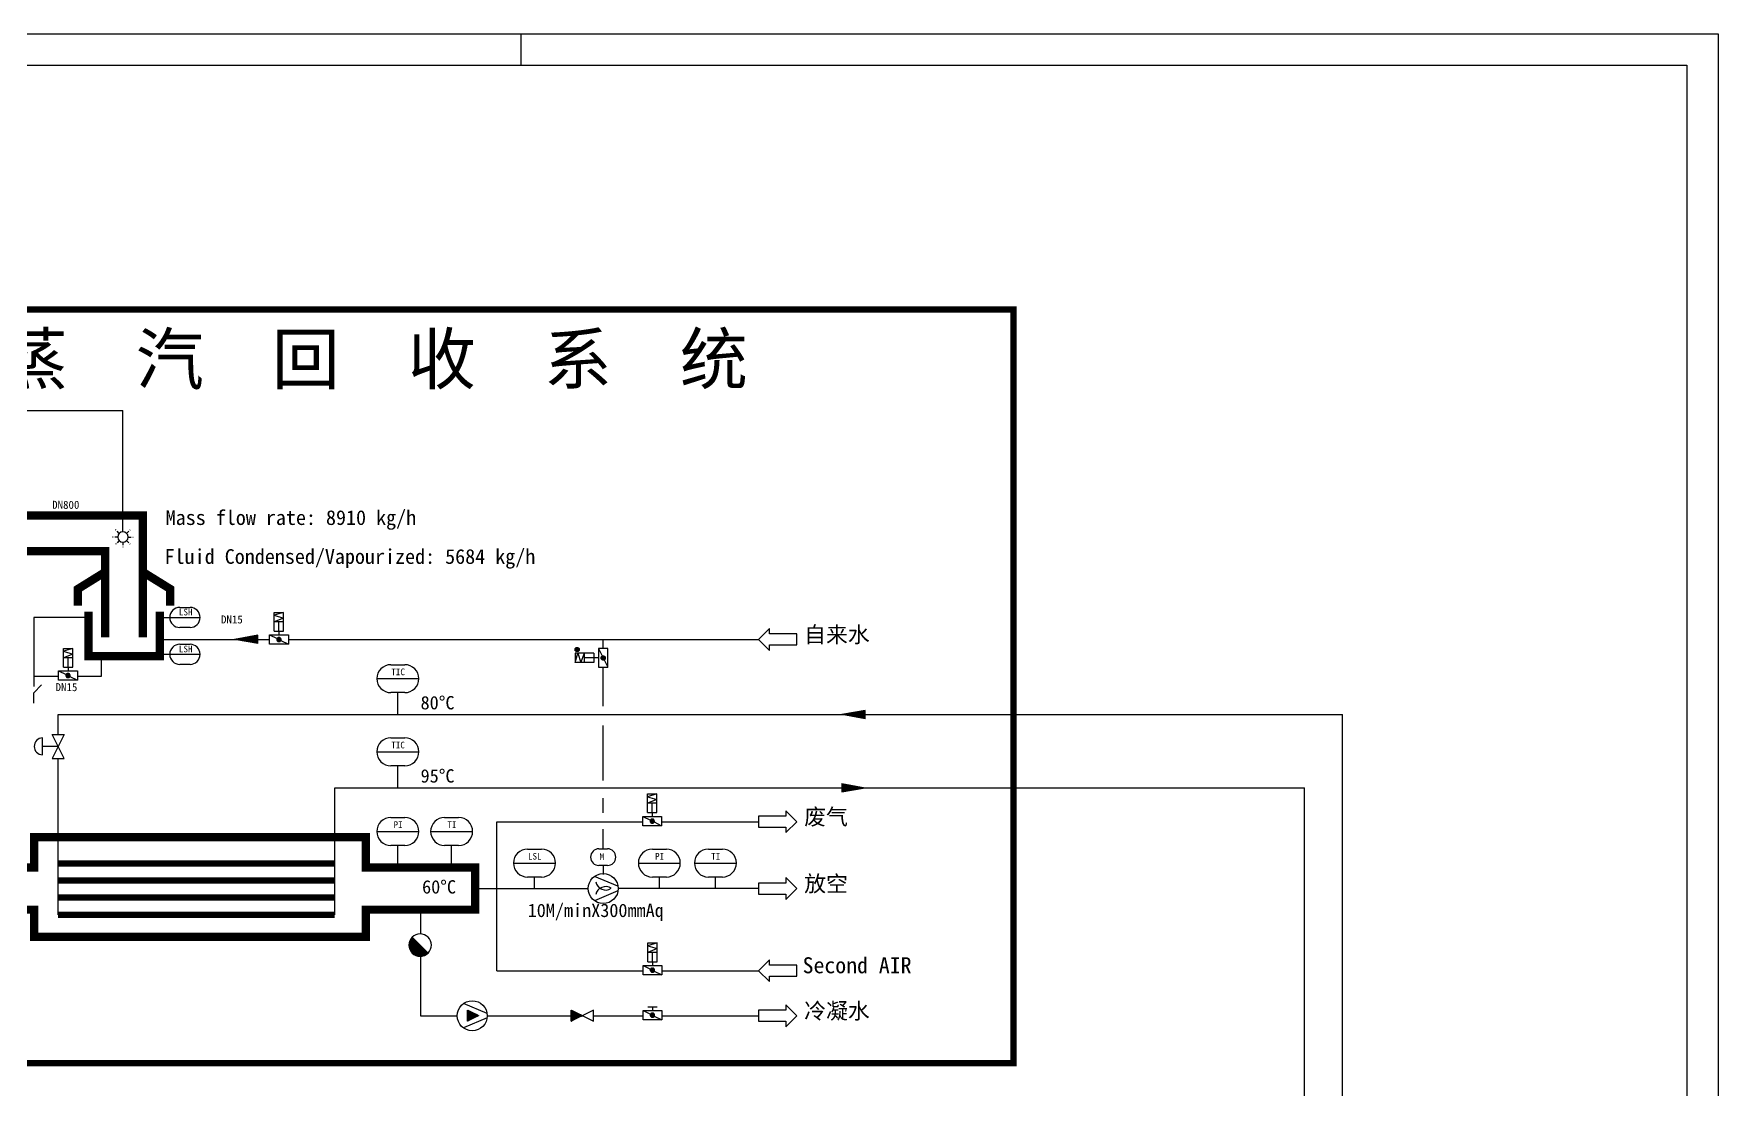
# Model space of a CAD drawing. Header units: millimetres. Extents: x 702 to 1891, y -286 to 555.
# Drawn here: x 1623.6 to 1890.9, y 387.5 to 554.9 of the extents above; entities that cross this region are included whole.
import ezdxf
from ezdxf.enums import TextEntityAlignment as Align

# ---------------------------------------------------------------- set-up
doc = ezdxf.new("R2010")
doc.units = ezdxf.units.MM
doc.header["$MEASUREMENT"] = 0
doc.linetypes.add('1', pattern=[0])
doc.linetypes.add('GESTRICHELT', pattern=[0.75, 0.5, -0.25])
doc.layers.get('0').update_dxf_attribs({"linetype": 'CONTINUOUS'})
doc.layers.add('CIP', color=24, linetype='CONTINUOUS')
doc.layers.add('DUENN', color=7, linetype='CONTINUOUS')

# ---------------------------------------------------------------- blocks, each defined once
blk = doc.blocks.new('A$C0B47380F')
for p, q in [((0, 841), (1189, 841)), ((999, 841), (999, 836)), ((1189, 841), (1189, 0)), ((20, 836), (1184, 836)), ((1184, 836), (1184, 5))]:
    blk.add_line(p, q)
blk = doc.blocks.new('T961')
at = {"color": 6, "linetype": 'GESTRICHELT', "ltscale": 3}
for p, q in [((-2.5, 0), (-5, 0)), ((-1.77, 1.77), (-3.54, 3.54)), ((1.77, 1.77), (3.54, 3.54)), ((2.5, 0), (5, 0)), ((-1.77, -1.77), (-3.54, -3.54)), ((0, -2.5), (0, -5)), ((1.77, -1.77), (3.54, -3.54))]:
    blk.add_line(p, q, dxfattribs=at)
at = {"color": 3}
blk.add_circle((0, 0), 2.5, dxfattribs=at)

msp = doc.modelspace()

# ---------------------------------------------------------------- hatches: boundary and pattern name
at = {"linetype": '1'}
h = msp.add_hatch(dxfattribs=at)
h.set_pattern_fill('ANSI31', color=3, scale=0.017777, angle=450, style=0)
h.set_pattern_definition([(135, (2024.2831513, -698.2040859), (-0.0015712951316, -0.0015712951316), [])])
h.paths.add_polyline_path([(1694.23, 399.17), (1692.46, 400.06), (1692.46, 398.29)])
h = msp.add_hatch(dxfattribs=at)
h.set_pattern_fill('ANSI31', color=3, scale=0.017777, angle=450, style=0)
h.set_pattern_definition([(135, (2040.7578592, -698.2040859), (-0.0015712951316, -0.0015712951316), [])])
h.paths.add_polyline_path([(1710.71, 399.17), (1708.93, 400.06), (1708.93, 398.29)])

# ---------------------------------------------------------------- linework, layer by layer
at = {"color": 3, "linetype": '1'}
for p, q in [((1663.3, 463.15), (1661.82, 462.7)), ((1661.82, 463.15), (1663.3, 463.15)), ((1661.82, 460.18), (1661.82, 463.15)), ((1661.82, 462.7), (1663.3, 462.26)), ((1663.3, 460.18), (1663.3, 463.15)), ((1663.3, 462.26), (1661.82, 461.67)), ((1663.3, 461.67), (1661.82, 461.67)), ((1661.82, 460.18), (1663.3, 460.18)), ((1661.82, 460.18), (1663.3, 460.18)), ((1662.56, 460.18), (1662.56, 461.67)), ((1662.56, 460.18), (1662.56, 459.59)), ((1628.36, 454.48), (1628.36, 457.44)), ((1628.36, 457.44), (1629.84, 457.44)), ((1629.84, 457.44), (1628.36, 457)), ((1629.84, 454.48), (1629.84, 457.44)), ((1661.08, 458.11), (1661.08, 459.59)), ((1661.08, 459.59), (1664.05, 459.59)), ((1661.08, 459.59), (1662.27, 459)), ((1664.05, 458.11), (1661.08, 458.11)), ((1662.23, 458.82), (1662.58, 459.18)), ((1662.23, 458.86), (1662.54, 459.18)), ((1662.23, 458.78), (1662.62, 459.17)), ((1662.23, 458.91), (1662.49, 459.17)), ((1662.24, 458.95), (1662.23, 458.91)), ((1662.23, 458.91), (1662.23, 458.88)), ((1662.23, 458.88), (1662.23, 458.85)), ((1662.23, 458.87), (1662.89, 458.87)), ((1662.23, 458.85), (1662.23, 458.81)), ((1662.23, 458.81), (1662.23, 458.78)), ((1662.23, 458.78), (1662.24, 458.75)), ((1662.24, 458.75), (1662.65, 459.16)), ((1662.25, 458.98), (1662.24, 458.95)), ((1662.24, 458.75), (1662.25, 458.71)), ((1662.25, 458.72), (1662.68, 459.15)), ((1662.25, 458.97), (1662.43, 459.15)), ((1662.27, 459.01), (1662.25, 458.98)), ((1662.25, 458.71), (1662.27, 458.68)), ((1662.26, 458.69), (1662.71, 459.14)), ((1662.29, 459.04), (1662.27, 459.01)), ((1662.27, 458.68), (1662.28, 458.66)), ((1662.28, 458.66), (1662.74, 459.12)), ((1662.28, 458.66), (1662.3, 458.63)), ((1662.31, 459.06), (1662.29, 459.04)), ((1662.3, 458.64), (1662.76, 459.11)), ((1662.3, 458.63), (1662.33, 458.6)), ((1662.31, 458.62), (1662.79, 459.09)), ((1662.33, 459.09), (1662.31, 459.06)), ((1662.36, 459.11), (1662.33, 459.09)), ((1662.33, 458.6), (1662.35, 458.58)), ((1662.34, 458.6), (1662.81, 459.07)), ((1662.35, 458.58), (1662.38, 458.56)), ((1662.39, 459.13), (1662.36, 459.11)), ((1662.36, 458.58), (1662.83, 459.04)), ((1662.38, 458.56), (1662.84, 459.02)), ((1662.38, 458.56), (1662.41, 458.54)), ((1662.42, 459.14), (1662.39, 459.13)), ((1662.41, 458.54), (1662.86, 458.99)), ((1662.41, 458.54), (1662.44, 458.53)), ((1662.45, 459.16), (1662.42, 459.14)), ((1662.44, 458.53), (1662.87, 458.96)), ((1662.44, 458.53), (1662.47, 458.52)), ((1662.48, 459.17), (1662.45, 459.16)), ((1662.47, 458.52), (1662.88, 458.93)), ((1662.47, 458.52), (1662.5, 458.51)), ((1662.51, 459.17), (1662.48, 459.17)), ((1662.5, 458.51), (1662.89, 458.9)), ((1662.5, 458.51), (1662.54, 458.51)), ((1662.55, 459.18), (1662.51, 459.17)), ((1662.54, 458.51), (1662.89, 458.86)), ((1662.54, 458.51), (1662.57, 458.51)), ((1662.58, 459.18), (1662.55, 459.18)), ((1662.57, 458.51), (1662.61, 458.51)), ((1662.61, 459.17), (1662.58, 459.18)), ((1662.59, 458.51), (1662.89, 458.82)), ((1662.65, 459.17), (1662.61, 459.17)), ((1662.61, 458.51), (1662.64, 458.52)), ((1662.63, 458.52), (1662.89, 458.77)), ((1662.64, 458.52), (1662.67, 458.53)), ((1662.68, 459.16), (1662.65, 459.17)), ((1662.67, 458.53), (1662.7, 458.54)), ((1662.71, 459.14), (1662.68, 459.16)), ((1662.7, 458.54), (1662.87, 458.71)), ((1662.7, 458.54), (1662.73, 458.56)), ((1662.74, 459.13), (1662.71, 459.14)), ((1662.73, 458.56), (1662.76, 458.57)), ((1662.77, 459.11), (1662.74, 459.13)), ((1662.76, 458.57), (1662.79, 458.6)), ((1662.79, 459.08), (1662.77, 459.11)), ((1662.81, 459.06), (1662.79, 459.08)), ((1662.79, 458.6), (1662.81, 458.62)), ((1662.84, 459.03), (1662.81, 459.06)), ((1662.81, 458.62), (1662.83, 458.65)), ((1662.83, 458.65), (1662.85, 458.67)), ((1662.85, 459), (1662.84, 459.03)), ((1662.87, 458.97), (1662.85, 459)), ((1662.85, 458.67), (1662.86, 458.7)), ((1662.86, 458.7), (1662.88, 458.74)), ((1662.86, 458.7), (1664.05, 458.11)), ((1662.88, 458.94), (1662.87, 458.97)), ((1662.89, 458.91), (1662.88, 458.94)), ((1662.88, 458.74), (1662.89, 458.77)), ((1662.89, 458.88), (1662.89, 458.91)), ((1662.89, 458.84), (1662.89, 458.88)), ((1662.89, 458.84), (1662.89, 458.84)), ((1662.89, 458.8), (1662.89, 458.84)), ((1662.89, 458.77), (1662.89, 458.8)), ((1664.05, 459.59), (1664.05, 458.11)), ((1713.26, 457.4), (1713.26, 454.44)), ((1713.26, 457.4), (1714.74, 454.44)), ((1714.74, 457.4), (1713.26, 457.4)), ((1714.74, 454.44), (1714.74, 457.4)), ((1628.36, 457), (1629.84, 456.55)), ((1629.84, 456.55), (1628.36, 455.96)), ((1629.84, 455.96), (1628.36, 455.96)), ((1628.36, 454.48), (1629.84, 454.48)), ((1629.1, 454.48), (1629.1, 455.96)), ((1629.1, 454.48), (1629.1, 453.89)), ((1709.56, 455.18), (1710, 456.66)), ((1709.56, 456.66), (1709.56, 455.18)), ((1712.52, 456.66), (1709.56, 456.66)), ((1712.52, 455.18), (1709.56, 455.18)), ((1710, 456.66), (1710.44, 455.18)), ((1710.44, 455.18), (1711.04, 456.66)), ((1711.04, 455.18), (1711.04, 456.66)), ((1712.52, 455.92), (1711.04, 455.92)), ((1712.52, 456.66), (1712.52, 455.18)), ((1713.26, 455.92), (1712.52, 455.92)), ((1713.26, 454.44), (1714.74, 454.44)), ((1714.03, 456.25), (1713.67, 455.9)), ((1713.99, 456.25), (1713.67, 455.94)), ((1713.67, 455.94), (1713.68, 455.97)), ((1713.67, 455.9), (1713.67, 455.94)), ((1713.68, 455.87), (1713.67, 455.9)), ((1714.07, 456.25), (1713.68, 455.86)), ((1713.94, 456.25), (1713.68, 455.99)), ((1713.68, 456), (1713.69, 456.03)), ((1713.68, 455.97), (1713.68, 456)), ((1713.68, 455.84), (1713.68, 455.87)), ((1713.69, 455.8), (1713.68, 455.84)), ((1714.1, 456.24), (1713.69, 455.83)), ((1713.69, 456.03), (1713.71, 456.07)), ((1713.71, 455.77), (1713.69, 455.8)), ((1714.13, 456.23), (1713.7, 455.8)), ((1713.88, 456.23), (1713.7, 456.05)), ((1714.16, 456.22), (1713.71, 455.77)), ((1713.71, 456.07), (1713.72, 456.1)), ((1713.72, 455.74), (1713.71, 455.77)), ((1713.72, 456.1), (1713.74, 456.12)), ((1713.74, 455.72), (1713.72, 455.74)), ((1714.19, 456.2), (1713.73, 455.74)), ((1714.21, 456.19), (1713.74, 455.72)), ((1713.74, 456.12), (1713.76, 456.15)), ((1713.77, 455.69), (1713.74, 455.72)), ((1713.76, 456.15), (1713.79, 456.17)), ((1714.23, 456.17), (1713.76, 455.69)), ((1713.79, 455.67), (1713.77, 455.69)), ((1714.26, 456.15), (1713.78, 455.67)), ((1713.79, 456.17), (1713.81, 456.19)), ((1713.82, 455.65), (1713.79, 455.67)), ((1713.81, 456.19), (1713.84, 456.21)), ((1714.27, 456.12), (1713.81, 455.65)), ((1713.85, 455.63), (1713.82, 455.65)), ((1714.29, 456.1), (1713.83, 455.64)), ((1713.84, 456.21), (1713.87, 456.23)), ((1713.88, 455.61), (1713.85, 455.63)), ((1714.31, 456.07), (1713.86, 455.62)), ((1713.87, 456.23), (1713.9, 456.24)), ((1713.91, 455.6), (1713.88, 455.61)), ((1714.32, 456.04), (1713.89, 455.61)), ((1713.9, 456.24), (1713.94, 456.25)), ((1713.94, 455.59), (1713.91, 455.6)), ((1714.33, 456.01), (1713.92, 455.6)), ((1713.94, 456.25), (1713.97, 456.25)), ((1713.97, 455.59), (1713.94, 455.59)), ((1714.34, 455.98), (1713.95, 455.59)), ((1713.97, 456.25), (1714, 456.25)), ((1714.01, 455.59), (1713.97, 455.59)), ((1714.34, 455.94), (1713.99, 455.59)), ((1714, 456.25), (1714.04, 456.25)), ((1714.01, 455.59), (1714.01, 455.59)), ((1714.05, 455.59), (1714.01, 455.59)), ((1714.34, 455.9), (1714.03, 455.59)), ((1714.04, 456.25), (1714.07, 456.25)), ((1714.08, 455.59), (1714.05, 455.59)), ((1714.07, 456.25), (1714.1, 456.24)), ((1714.33, 455.85), (1714.08, 455.59)), ((1714.11, 455.6), (1714.08, 455.59)), ((1714.1, 456.24), (1714.14, 456.23)), ((1714.15, 455.62), (1714.11, 455.6)), ((1714.14, 456.23), (1714.17, 456.21)), ((1714.31, 455.78), (1714.14, 455.62)), ((1714.18, 455.63), (1714.15, 455.62)), ((1714.17, 456.21), (1714.2, 456.2)), ((1714.2, 455.65), (1714.18, 455.63)), ((1714.2, 456.2), (1714.22, 456.18)), ((1714.23, 455.67), (1714.2, 455.65)), ((1714.22, 456.18), (1714.25, 456.15)), ((1714.25, 455.69), (1714.23, 455.67)), ((1714.25, 456.15), (1714.27, 456.13)), ((1714.28, 455.72), (1714.25, 455.69)), ((1714.27, 456.13), (1714.29, 456.1)), ((1714.29, 455.75), (1714.28, 455.72)), ((1714.29, 456.1), (1714.31, 456.07)), ((1714.31, 455.78), (1714.29, 455.75)), ((1714.31, 456.07), (1714.32, 456.04)), ((1714.32, 455.81), (1714.31, 455.78)), ((1714.32, 456.04), (1714.33, 456.01)), ((1714.33, 455.84), (1714.32, 455.81)), ((1714.33, 456.01), (1714.34, 455.98)), ((1714.34, 455.88), (1714.33, 455.84)), ((1714.34, 455.98), (1714.34, 455.94)), ((1714.34, 455.94), (1714.34, 455.91)), ((1714.34, 455.91), (1714.34, 455.88)), ((1627.61, 453.89), (1630.58, 453.89)), ((1627.61, 453.89), (1628.8, 453.29)), ((1627.61, 452.4), (1627.61, 453.89)), ((1630.58, 452.4), (1627.61, 452.4)), ((1628.76, 453.08), (1629.15, 453.47)), ((1628.76, 453.11), (1629.11, 453.47)), ((1628.76, 453.16), (1629.07, 453.47)), ((1628.77, 453.21), (1628.76, 453.17)), ((1628.76, 453.17), (1628.76, 453.14)), ((1628.76, 453.14), (1628.76, 453.11)), ((1628.76, 453.11), (1628.76, 453.07)), ((1628.76, 453.07), (1628.77, 453.04)), ((1628.77, 453.04), (1629.19, 453.46)), ((1628.77, 453.21), (1629.02, 453.46)), ((1628.78, 453.24), (1628.77, 453.21)), ((1628.77, 453.04), (1628.78, 453.01)), ((1628.78, 453.01), (1629.22, 453.45)), ((1628.79, 453.27), (1628.78, 453.24)), ((1628.78, 453.01), (1628.8, 452.98)), ((1628.79, 453.27), (1628.96, 453.44)), ((1628.8, 453.3), (1628.79, 453.27)), ((1628.8, 452.98), (1629.25, 453.43)), ((1628.82, 453.33), (1628.8, 453.3)), ((1628.8, 452.98), (1628.82, 452.95)), ((1628.81, 452.96), (1629.27, 453.42)), ((1628.84, 453.36), (1628.82, 453.33)), ((1628.82, 452.95), (1628.84, 452.92)), ((1628.83, 452.93), (1629.3, 453.4)), ((1628.86, 453.38), (1628.84, 453.36)), ((1628.84, 452.92), (1628.86, 452.9)), ((1628.85, 452.91), (1629.32, 453.38)), ((1628.89, 453.4), (1628.86, 453.38)), ((1628.86, 452.9), (1628.88, 452.87)), ((1628.87, 452.89), (1629.34, 453.36)), ((1628.88, 452.87), (1628.91, 452.85)), ((1628.92, 453.42), (1628.89, 453.4)), ((1628.89, 452.87), (1629.36, 453.34)), ((1628.91, 452.85), (1628.94, 452.84)), ((1628.95, 453.44), (1628.92, 453.42)), ((1628.92, 452.85), (1629.38, 453.31)), ((1628.94, 452.84), (1629.39, 453.29)), ((1628.94, 452.84), (1628.97, 452.82)), ((1628.98, 453.45), (1628.95, 453.44)), ((1628.97, 452.82), (1629.4, 453.26)), ((1628.97, 452.82), (1629, 452.81)), ((1629.01, 453.46), (1628.98, 453.45)), ((1629, 452.81), (1629.42, 453.23)), ((1629, 452.81), (1629.04, 452.81)), ((1629.04, 453.47), (1629.01, 453.46)), ((1629.08, 453.47), (1629.04, 453.47)), ((1629.04, 452.81), (1629.42, 453.19)), ((1629.04, 452.81), (1629.07, 452.8)), ((1629.07, 452.8), (1629.1, 452.8)), ((1629.11, 453.47), (1629.08, 453.47)), ((1629.08, 452.8), (1629.43, 453.15)), ((1629.1, 452.8), (1629.14, 452.8)), ((1629.15, 453.47), (1629.11, 453.47)), ((1629.12, 452.8), (1629.43, 453.11)), ((1629.14, 452.8), (1629.17, 452.81)), ((1629.18, 453.46), (1629.15, 453.47)), ((1629.17, 452.81), (1629.42, 453.06)), ((1629.17, 452.81), (1629.2, 452.82)), ((1629.21, 453.45), (1629.18, 453.46)), ((1629.2, 452.82), (1629.24, 452.83)), ((1629.24, 453.44), (1629.21, 453.45)), ((1629.23, 452.83), (1629.4, 453)), ((1629.27, 453.42), (1629.24, 453.44)), ((1629.24, 452.83), (1629.26, 452.85)), ((1629.26, 452.85), (1629.29, 452.87)), ((1629.3, 453.4), (1629.27, 453.42)), ((1629.29, 452.87), (1629.32, 452.89)), ((1629.32, 453.38), (1629.3, 453.4)), ((1629.35, 453.35), (1629.32, 453.38)), ((1629.32, 452.89), (1629.34, 452.91)), ((1629.34, 452.91), (1629.36, 452.94)), ((1629.37, 453.33), (1629.35, 453.35)), ((1629.36, 452.94), (1629.38, 452.97)), ((1629.39, 453.3), (1629.37, 453.33)), ((1629.38, 452.97), (1629.4, 453)), ((1629.4, 453.27), (1629.39, 453.3)), ((1629.39, 453), (1630.58, 452.4)), ((1629.41, 453.24), (1629.4, 453.27)), ((1629.4, 453), (1629.41, 453.03)), ((1629.42, 453.2), (1629.41, 453.24)), ((1629.41, 453.03), (1629.42, 453.06)), ((1629.43, 453.17), (1629.42, 453.2)), ((1629.42, 453.1), (1629.43, 453.13)), ((1629.42, 453.06), (1629.42, 453.1)), ((1629.43, 453.14), (1629.43, 453.17)), ((1629.43, 453.13), (1629.43, 453.14)), ((1630.58, 453.89), (1630.58, 452.4)), ((1626.58, 443.81), (1628.48, 443.81)), ((1628.48, 443.81), (1626.58, 440)), ((1628.48, 440), (1626.58, 443.81)), ((1625.06, 440.57), (1625.06, 443.24)), ((1627.53, 441.9), (1625.06, 441.9)), ((1626.58, 440), (1628.48, 440)), ((1721.05, 431.39), (1721.05, 434.35)), ((1722.53, 434.35), (1721.05, 433.91)), ((1721.05, 434.35), (1722.53, 434.35)), ((1721.05, 433.91), (1722.53, 433.46)), ((1722.53, 433.46), (1721.05, 432.87)), ((1722.53, 431.39), (1722.53, 434.35)), ((1720.31, 429.31), (1720.31, 430.8)), ((1720.31, 430.8), (1723.27, 430.8)), ((1720.31, 430.8), (1721.49, 430.2)), ((1722.53, 432.87), (1721.05, 432.87)), ((1721.05, 431.39), (1722.53, 431.39)), ((1721.45, 430.07), (1721.77, 430.38)), ((1721.45, 430.03), (1721.81, 430.38)), ((1721.46, 429.99), (1721.85, 430.38)), ((1721.46, 430.12), (1721.72, 430.37)), ((1721.47, 429.95), (1721.88, 430.37)), ((1721.48, 429.92), (1721.91, 430.36)), ((1721.48, 430.18), (1721.66, 430.35)), ((1721.49, 429.89), (1721.94, 430.34)), ((1721.5, 429.87), (1721.97, 430.33)), ((1721.52, 429.84), (1721.99, 430.31)), ((1721.58, 430.31), (1721.56, 430.29)), ((1721.61, 430.33), (1721.58, 430.31)), ((1721.64, 430.35), (1721.61, 430.33)), ((1721.67, 430.36), (1721.64, 430.35)), ((1721.7, 430.37), (1721.67, 430.36)), ((1721.74, 430.38), (1721.7, 430.37)), ((1721.77, 430.38), (1721.74, 430.38)), ((1721.81, 430.38), (1721.77, 430.38)), ((1721.79, 431.39), (1721.79, 432.87)), ((1721.79, 431.39), (1721.79, 430.8)), ((1721.84, 430.38), (1721.81, 430.38)), ((1721.87, 430.37), (1721.84, 430.38)), ((1721.9, 430.36), (1721.87, 430.37)), ((1721.93, 430.35), (1721.9, 430.36)), ((1721.96, 430.33), (1721.93, 430.35)), ((1721.99, 430.31), (1721.96, 430.33)), ((1722.02, 430.29), (1721.99, 430.31)), ((1723.27, 430.8), (1723.27, 429.31)), ((1723.27, 429.31), (1720.31, 429.31)), ((1721.46, 430.12), (1721.45, 430.08)), ((1721.45, 430.08), (1721.45, 430.05)), ((1721.45, 430.07), (1722.12, 430.07)), ((1721.45, 430.05), (1721.45, 430.02)), ((1721.45, 430.02), (1721.46, 429.98)), ((1721.47, 430.15), (1721.46, 430.12)), ((1721.46, 429.98), (1721.47, 429.95)), ((1721.48, 430.18), (1721.47, 430.15)), ((1721.47, 429.95), (1721.48, 429.92)), ((1721.5, 430.21), (1721.48, 430.18)), ((1721.48, 429.92), (1721.49, 429.89)), ((1721.49, 429.89), (1721.51, 429.86)), ((1721.51, 430.24), (1721.5, 430.21)), ((1721.53, 430.27), (1721.51, 430.24)), ((1721.51, 429.86), (1721.53, 429.83)), ((1721.56, 430.29), (1721.53, 430.27)), ((1721.53, 429.83), (1721.55, 429.81)), ((1721.54, 429.82), (1722.01, 430.29)), ((1721.55, 429.81), (1721.58, 429.78)), ((1721.56, 429.8), (1722.03, 430.27)), ((1721.58, 429.78), (1722.05, 430.25)), ((1721.58, 429.78), (1721.61, 429.77)), ((1721.61, 429.76), (1722.07, 430.22)), ((1721.61, 429.77), (1721.64, 429.75)), ((1721.64, 429.75), (1722.09, 430.2)), ((1721.64, 429.75), (1721.67, 429.73)), ((1721.67, 429.73), (1722.1, 430.17)), ((1721.67, 429.73), (1721.7, 429.72)), ((1721.7, 429.72), (1722.11, 430.14)), ((1721.7, 429.72), (1721.73, 429.72)), ((1721.73, 429.72), (1722.12, 430.1)), ((1721.73, 429.72), (1721.76, 429.71)), ((1721.76, 429.71), (1721.8, 429.71)), ((1721.77, 429.71), (1722.12, 430.06)), ((1721.8, 429.71), (1721.83, 429.72)), ((1721.81, 429.71), (1722.12, 430.02)), ((1721.83, 429.72), (1721.87, 429.72)), ((1721.86, 429.72), (1722.11, 429.97)), ((1721.87, 429.72), (1721.9, 429.73)), ((1721.9, 429.73), (1721.93, 429.74)), ((1721.92, 429.74), (1722.09, 429.91)), ((1721.93, 429.74), (1721.96, 429.76)), ((1721.96, 429.76), (1721.99, 429.78)), ((1721.99, 429.78), (1722.01, 429.8)), ((1722.01, 429.8), (1722.04, 429.82)), ((1722.04, 430.26), (1722.02, 430.29)), ((1722.06, 430.24), (1722.04, 430.26)), ((1722.04, 429.82), (1722.06, 429.85)), ((1722.08, 430.21), (1722.06, 430.24)), ((1722.06, 429.85), (1722.08, 429.88)), ((1722.09, 430.18), (1722.08, 430.21)), ((1722.08, 429.88), (1722.09, 429.91)), ((1722.11, 430.15), (1722.09, 430.18)), ((1722.09, 429.91), (1722.1, 429.94)), ((1722.09, 429.91), (1723.27, 429.31)), ((1722.1, 429.94), (1722.11, 429.97)), ((1722.11, 430.11), (1722.11, 430.15)), ((1722.12, 430.08), (1722.11, 430.11)), ((1722.11, 429.97), (1722.12, 430.01)), ((1722.12, 430.05), (1722.12, 430.08)), ((1722.12, 430.04), (1722.12, 430.05)), ((1722.12, 430.01), (1722.12, 430.04)), ((1716.35, 419.71), (1712.6, 421.27)), ((1716.35, 418.99), (1712.6, 417.42)), ((1721.07, 410.72), (1722.56, 410.72)), ((1722.56, 410.72), (1721.07, 410.27)), ((1721.07, 407.75), (1721.07, 410.72)), ((1721.07, 410.27), (1722.56, 409.83)), ((1722.56, 409.83), (1721.07, 409.23)), ((1722.56, 409.23), (1721.07, 409.23)), ((1721.82, 407.75), (1721.82, 409.23)), ((1722.56, 407.75), (1722.56, 410.72)), ((1720.33, 407.16), (1723.3, 407.16)), ((1720.33, 407.16), (1721.52, 406.57)), ((1720.33, 405.68), (1720.33, 407.16)), ((1721.07, 407.75), (1722.56, 407.75)), ((1721.48, 406.39), (1721.83, 406.75)), ((1721.48, 406.43), (1721.79, 406.75)), ((1721.48, 406.35), (1721.87, 406.74)), ((1721.49, 406.48), (1721.48, 406.45)), ((1721.48, 406.45), (1721.48, 406.42)), ((1721.48, 406.44), (1722.15, 406.44)), ((1721.48, 406.42), (1721.48, 406.38)), ((1721.48, 406.38), (1721.48, 406.35)), ((1721.48, 406.35), (1721.49, 406.32)), ((1721.49, 406.48), (1721.74, 406.74)), ((1721.49, 406.32), (1721.9, 406.73)), ((1721.51, 406.55), (1721.49, 406.51)), ((1721.49, 406.51), (1721.49, 406.48)), ((1721.49, 406.32), (1721.5, 406.28)), ((1721.5, 406.29), (1721.94, 406.72)), ((1721.5, 406.54), (1721.68, 406.72)), ((1721.5, 406.28), (1721.52, 406.25)), ((1721.51, 406.26), (1721.96, 406.71)), ((1721.52, 406.58), (1721.51, 406.55)), ((1721.54, 406.6), (1721.52, 406.58)), ((1721.52, 406.25), (1721.54, 406.22)), ((1721.53, 406.23), (1721.99, 406.69)), ((1721.56, 406.63), (1721.54, 406.6)), ((1721.55, 406.21), (1722.02, 406.68)), ((1721.58, 406.66), (1721.56, 406.63)), ((1721.57, 406.19), (1722.04, 406.66)), ((1721.61, 406.68), (1721.58, 406.66)), ((1721.59, 406.16), (1722.06, 406.64)), ((1721.64, 406.7), (1721.61, 406.68)), ((1721.61, 406.15), (1722.08, 406.61)), ((1721.67, 406.71), (1721.64, 406.7)), ((1721.64, 406.13), (1722.1, 406.59)), ((1721.66, 406.11), (1722.11, 406.56)), ((1721.7, 406.73), (1721.67, 406.71)), ((1721.69, 406.1), (1722.12, 406.53)), ((1721.73, 406.74), (1721.7, 406.73)), ((1721.72, 406.09), (1722.13, 406.5)), ((1721.76, 406.74), (1721.73, 406.74)), ((1721.8, 406.75), (1721.76, 406.74)), ((1721.76, 406.08), (1722.14, 406.47)), ((1721.79, 406.08), (1722.15, 406.43)), ((1721.83, 406.75), (1721.8, 406.75)), ((1721.82, 407.75), (1721.82, 407.16)), ((1721.86, 406.74), (1721.83, 406.75)), ((1721.84, 406.08), (1722.15, 406.39)), ((1721.9, 406.73), (1721.86, 406.74)), ((1721.89, 406.09), (1722.14, 406.34)), ((1721.93, 406.72), (1721.9, 406.73)), ((1721.96, 406.71), (1721.93, 406.72)), ((1721.95, 406.11), (1722.12, 406.27)), ((1721.99, 406.69), (1721.96, 406.71)), ((1722.02, 406.68), (1721.99, 406.69)), ((1722.04, 406.65), (1722.02, 406.68)), ((1722.07, 406.63), (1722.04, 406.65)), ((1722.09, 406.6), (1722.07, 406.63)), ((1722.1, 406.57), (1722.09, 406.6)), ((1722.12, 406.54), (1722.1, 406.57)), ((1722.1, 406.24), (1722.12, 406.27)), ((1722.11, 406.27), (1723.3, 405.68)), ((1722.13, 406.51), (1722.12, 406.54)), ((1722.12, 406.27), (1722.13, 406.31)), ((1722.14, 406.48), (1722.13, 406.51)), ((1722.13, 406.31), (1722.14, 406.34)), ((1722.14, 406.45), (1722.14, 406.48)), ((1722.15, 406.41), (1722.14, 406.45)), ((1722.14, 406.37), (1722.15, 406.4)), ((1722.14, 406.34), (1722.14, 406.37)), ((1722.15, 406.4), (1722.15, 406.41)), ((1723.3, 407.16), (1723.3, 405.68)), ((1723.3, 405.68), (1720.33, 405.68)), ((1721.54, 406.22), (1721.56, 406.2)), ((1721.56, 406.2), (1721.58, 406.17)), ((1721.58, 406.17), (1721.6, 406.15)), ((1721.6, 406.15), (1721.63, 406.13)), ((1721.63, 406.13), (1721.66, 406.11)), ((1721.66, 406.11), (1721.69, 406.1)), ((1721.69, 406.1), (1721.72, 406.09)), ((1721.72, 406.09), (1721.76, 406.08)), ((1721.76, 406.08), (1721.79, 406.08)), ((1721.79, 406.08), (1721.82, 406.08)), ((1721.82, 406.08), (1721.86, 406.08)), ((1721.86, 406.08), (1721.89, 406.09)), ((1721.89, 406.09), (1721.92, 406.1)), ((1721.92, 406.1), (1721.95, 406.11)), ((1721.95, 406.11), (1721.98, 406.13)), ((1721.98, 406.13), (1722.01, 406.14)), ((1722.01, 406.14), (1722.04, 406.17)), ((1722.04, 406.17), (1722.06, 406.19)), ((1722.06, 406.19), (1722.08, 406.22)), ((1722.08, 406.22), (1722.1, 406.24)), ((1695.58, 399.53), (1691.83, 401.1)), ((1695.58, 398.82), (1691.83, 397.25)), ((1692.46, 398.29), (1692.46, 400.06)), ((1708.93, 400.06), (1712.49, 398.29)), ((1712.49, 400.06), (1708.93, 398.29)), ((1708.93, 398.29), (1708.93, 400.06)), ((1712.49, 398.29), (1712.49, 400.06)), ((1720.33, 398.54), (1720.33, 400.02)), ((1720.33, 400.02), (1723.3, 400.02)), ((1720.33, 400.02), (1721.52, 399.43)), ((1723.3, 398.54), (1720.33, 398.54)), ((1721.07, 400.61), (1722.56, 400.61)), ((1721.48, 399.29), (1721.79, 399.6)), ((1721.48, 399.25), (1721.83, 399.6)), ((1721.48, 399.21), (1721.87, 399.6)), ((1721.49, 399.34), (1721.48, 399.31)), ((1721.48, 399.31), (1721.48, 399.27)), ((1721.48, 399.3), (1722.15, 399.3)), ((1721.48, 399.27), (1721.48, 399.24)), ((1721.48, 399.24), (1721.48, 399.21)), ((1721.48, 399.21), (1721.49, 399.17)), ((1721.49, 399.34), (1721.74, 399.6)), ((1721.49, 399.18), (1721.9, 399.59)), ((1721.51, 399.41), (1721.49, 399.37)), ((1721.49, 399.37), (1721.49, 399.34)), ((1721.49, 399.17), (1721.5, 399.14)), ((1721.5, 399.4), (1721.68, 399.58)), ((1721.5, 399.15), (1721.94, 399.58)), ((1721.5, 399.14), (1721.52, 399.11)), ((1721.51, 399.12), (1721.96, 399.57)), ((1721.52, 399.44), (1721.51, 399.41)), ((1721.54, 399.46), (1721.52, 399.44)), ((1721.52, 399.11), (1721.54, 399.08)), ((1721.53, 399.09), (1721.99, 399.55)), ((1721.56, 399.49), (1721.54, 399.46)), ((1721.54, 399.08), (1721.56, 399.06)), ((1721.55, 399.07), (1722.02, 399.54)), ((1721.58, 399.51), (1721.56, 399.49)), ((1721.56, 399.06), (1721.58, 399.03)), ((1721.57, 399.04), (1722.04, 399.52)), ((1721.61, 399.54), (1721.58, 399.51)), ((1721.58, 399.03), (1721.6, 399.01)), ((1721.59, 399.02), (1722.06, 399.5)), ((1721.6, 399.01), (1721.63, 398.99)), ((1721.64, 399.56), (1721.61, 399.54)), ((1721.61, 399), (1722.08, 399.47)), ((1721.63, 398.99), (1721.66, 398.97)), ((1721.67, 399.57), (1721.64, 399.56)), ((1721.64, 398.99), (1722.1, 399.45)), ((1721.66, 398.97), (1722.11, 399.42)), ((1721.66, 398.97), (1721.69, 398.96)), ((1721.7, 399.59), (1721.67, 399.57)), ((1721.69, 398.96), (1722.12, 399.39)), ((1721.69, 398.96), (1721.72, 398.95)), ((1721.73, 399.59), (1721.7, 399.59)), ((1721.72, 398.95), (1722.13, 399.36)), ((1721.72, 398.95), (1721.76, 398.94)), ((1721.76, 399.6), (1721.73, 399.59)), ((1721.8, 399.6), (1721.76, 399.6)), ((1721.76, 398.94), (1722.14, 399.33)), ((1721.76, 398.94), (1721.79, 398.94)), ((1721.79, 398.94), (1722.15, 399.29)), ((1721.79, 398.94), (1721.82, 398.94)), ((1721.83, 399.6), (1721.8, 399.6)), ((1721.82, 400.61), (1721.82, 400.02)), ((1721.82, 398.94), (1721.86, 398.94)), ((1721.86, 399.6), (1721.83, 399.6)), ((1721.84, 398.94), (1722.15, 399.25)), ((1721.9, 399.59), (1721.86, 399.6)), ((1721.86, 398.94), (1721.89, 398.95)), ((1721.89, 398.94), (1722.14, 399.2)), ((1721.89, 398.95), (1721.92, 398.96)), ((1721.93, 399.58), (1721.9, 399.59)), ((1721.92, 398.96), (1721.95, 398.97)), ((1721.96, 399.57), (1721.93, 399.58)), ((1721.95, 398.97), (1722.12, 399.13)), ((1721.95, 398.97), (1721.98, 398.98)), ((1721.99, 399.55), (1721.96, 399.57)), ((1721.98, 398.98), (1722.01, 399)), ((1722.02, 399.53), (1721.99, 399.55)), ((1722.01, 399), (1722.04, 399.02)), ((1722.04, 399.51), (1722.02, 399.53)), ((1722.07, 399.49), (1722.04, 399.51)), ((1722.04, 399.02), (1722.06, 399.05)), ((1722.06, 399.05), (1722.08, 399.07)), ((1722.09, 399.46), (1722.07, 399.49)), ((1722.08, 399.07), (1722.1, 399.1)), ((1722.1, 399.43), (1722.09, 399.46)), ((1722.12, 399.4), (1722.1, 399.43)), ((1722.1, 399.1), (1722.12, 399.13)), ((1722.11, 399.13), (1723.3, 398.54)), ((1722.13, 399.37), (1722.12, 399.4)), ((1722.12, 399.13), (1722.13, 399.16)), ((1722.14, 399.34), (1722.13, 399.37)), ((1722.13, 399.16), (1722.14, 399.2)), ((1722.14, 399.3), (1722.14, 399.34)), ((1722.15, 399.27), (1722.14, 399.3)), ((1722.14, 399.23), (1722.15, 399.26)), ((1722.14, 399.2), (1722.14, 399.23)), ((1722.15, 399.26), (1722.15, 399.27)), ((1723.3, 400.02), (1723.3, 398.54))]:
    msp.add_line(p, q, dxfattribs=at)
at = {"color": 163}
for p, q in [((1623.65, 462.33), (1623.65, 451.39)), ((1632.32, 462.33), (1623.65, 462.33)), ((1740.37, 460.6), (1738.64, 458.87)), ((1740.37, 460.6), (1738.64, 458.87)), ((1740.37, 459.73), (1740.37, 460.6)), ((1740.37, 459.73), (1740.37, 460.6)), ((1744.71, 459.73), (1740.37, 459.73)), ((1744.71, 459.73), (1740.37, 459.73)), ((1744.71, 458), (1744.71, 459.73)), ((1744.71, 458), (1744.71, 459.73)), ((1643.65, 458.87), (1661.08, 458.87)), ((1659.19, 459.52), (1655.49, 458.87)), ((1659.19, 458.87), (1655.49, 458.87)), ((1659.19, 458.21), (1655.49, 458.87)), ((1659.19, 459.38), (1656.29, 458.87)), ((1659.19, 458.35), (1656.29, 458.87)), ((1659.19, 459.24), (1657.09, 458.87)), ((1659.19, 458.5), (1657.09, 458.87)), ((1659.19, 459.1), (1657.89, 458.87)), ((1659.19, 458.64), (1657.89, 458.87)), ((1659.19, 458.96), (1658.69, 458.87)), ((1659.19, 458.78), (1658.69, 458.87)), ((1659.19, 458.21), (1659.19, 459.52)), ((1664.05, 458.87), (1669.49, 458.87)), ((1669.49, 458.87), (1738.64, 458.87)), ((1714, 457.4), (1714, 458.87)), ((1738.64, 458.87), (1740.37, 457.13)), ((1738.64, 458.87), (1740.37, 457.13)), ((1740.37, 458), (1744.71, 458)), ((1740.37, 458), (1744.71, 458)), ((1740.37, 457.13), (1740.37, 458)), ((1740.37, 457.13), (1740.37, 458)), ((1634.38, 456.2), (1634.38, 452.97)), ((1714, 448.3), (1714, 454.44)), ((1627.61, 452.97), (1623.65, 452.97)), ((1634.38, 452.97), (1630.58, 452.97)), ((1623.65, 450.41), (1624.9, 451.66)), ((1623.65, 448.77), (1623.65, 450.41)), ((1714, 436.49), (1714, 445.22)), ((1714, 431.35), (1714, 433.66)), ((1714, 425.67), (1714, 428.78))]:
    msp.add_line(p, q, dxfattribs=at)
for p, q in [((1709.85, 457.59), (1709.53, 457.28)), ((1709.89, 457.59), (1709.53, 457.24)), ((1709.53, 457.27), (1709.54, 457.31)), ((1709.53, 457.24), (1709.53, 457.27)), ((1709.54, 457.21), (1709.53, 457.24)), ((1709.8, 457.59), (1709.54, 457.33)), ((1709.93, 457.59), (1709.54, 457.2)), ((1709.54, 457.34), (1709.55, 457.37)), ((1709.54, 457.31), (1709.54, 457.34)), ((1709.54, 457.17), (1709.54, 457.21)), ((1709.55, 457.14), (1709.54, 457.17)), ((1709.96, 457.58), (1709.55, 457.17)), ((1709.55, 457.37), (1709.57, 457.4)), ((1709.57, 457.11), (1709.55, 457.14)), ((1709.74, 457.57), (1709.56, 457.39)), ((1709.99, 457.57), (1709.56, 457.14)), ((1710.02, 457.56), (1709.57, 457.11)), ((1709.57, 457.4), (1709.58, 457.43)), ((1709.58, 457.08), (1709.57, 457.11)), ((1709.58, 457.43), (1709.6, 457.46)), ((1709.6, 457.05), (1709.58, 457.08)), ((1710.05, 457.54), (1709.59, 457.08)), ((1710.07, 457.52), (1709.6, 457.06)), ((1709.6, 457.46), (1709.62, 457.49)), ((1709.63, 457.03), (1709.6, 457.05)), ((1710.09, 457.51), (1709.62, 457.03)), ((1709.62, 457.49), (1709.65, 457.51)), ((1710.12, 457.48), (1709.64, 457.01)), ((1709.65, 457.51), (1709.67, 457.53)), ((1709.67, 457.53), (1709.7, 457.55)), ((1710.13, 457.46), (1709.67, 456.99)), ((1710.15, 457.44), (1709.69, 456.98)), ((1709.7, 457.55), (1709.73, 457.57)), ((1710.17, 457.41), (1709.72, 456.96)), ((1709.73, 457.57), (1709.76, 457.58)), ((1710.18, 457.38), (1709.75, 456.95)), ((1709.76, 457.58), (1709.8, 457.59)), ((1710.19, 457.35), (1709.78, 456.94)), ((1709.8, 457.59), (1709.83, 457.59)), ((1710.2, 457.32), (1709.81, 456.93)), ((1709.83, 457.59), (1709.86, 457.59)), ((1710.2, 457.28), (1709.85, 456.93)), ((1709.86, 457.59), (1709.9, 457.59)), ((1710.2, 457.23), (1709.89, 456.93)), ((1709.9, 457.59), (1709.93, 457.59)), ((1709.93, 457.59), (1709.96, 457.58)), ((1710.19, 457.19), (1709.94, 456.93)), ((1709.96, 457.58), (1710, 457.57)), ((1710, 457.57), (1710.03, 457.55)), ((1710.17, 457.12), (1710, 456.95)), ((1710.03, 457.55), (1710.06, 457.54)), ((1710.06, 457.54), (1710.08, 457.52)), ((1710.08, 457.52), (1710.11, 457.49)), ((1710.11, 457.03), (1710.09, 457.01)), ((1710.11, 457.49), (1710.13, 457.47)), ((1710.14, 457.06), (1710.11, 457.03)), ((1710.13, 457.47), (1710.15, 457.44)), ((1710.15, 457.09), (1710.14, 457.06)), ((1710.15, 457.44), (1710.17, 457.41)), ((1710.17, 457.12), (1710.15, 457.09)), ((1710.17, 457.41), (1710.18, 457.38)), ((1710.18, 457.15), (1710.17, 457.12)), ((1710.18, 457.38), (1710.19, 457.35)), ((1710.19, 457.18), (1710.18, 457.15)), ((1710.19, 457.35), (1710.2, 457.32)), ((1710.2, 457.21), (1710.19, 457.18)), ((1710.2, 457.32), (1710.2, 457.28)), ((1710.2, 457.28), (1710.2, 457.25)), ((1710.2, 457.25), (1710.2, 457.21)), ((1709.65, 457.01), (1709.63, 457.03)), ((1709.68, 456.98), (1709.65, 457.01)), ((1709.71, 456.97), (1709.68, 456.98)), ((1709.74, 456.95), (1709.71, 456.97)), ((1709.77, 456.94), (1709.74, 456.95)), ((1709.8, 456.93), (1709.77, 456.94)), ((1709.83, 456.93), (1709.8, 456.93)), ((1709.87, 456.93), (1709.83, 456.93)), ((1709.91, 456.93), (1709.87, 456.93)), ((1709.87, 456.93), (1709.87, 456.93)), ((1709.94, 456.93), (1709.91, 456.93)), ((1709.97, 456.94), (1709.94, 456.93)), ((1710.01, 456.96), (1709.97, 456.94)), ((1710.04, 456.97), (1710.01, 456.96)), ((1710.06, 456.99), (1710.04, 456.97)), ((1710.09, 457.01), (1710.06, 456.99))]:
    msp.add_line(p, q)
at = {"color": 4}
for p, q in [((1627.53, 446.94), (1831.32, 446.94)), ((1627.53, 443.81), (1627.53, 446.94)), ((1755.56, 447.59), (1751.85, 446.94)), ((1755.56, 446.29), (1751.85, 446.94)), ((1755.56, 446.94), (1751.85, 446.94)), ((1755.56, 447.45), (1752.65, 446.94)), ((1755.56, 446.43), (1752.65, 446.94)), ((1755.56, 447.31), (1753.45, 446.94)), ((1755.56, 446.57), (1753.45, 446.94)), ((1755.56, 447.17), (1754.25, 446.94)), ((1755.56, 446.71), (1754.25, 446.94)), ((1755.56, 447.03), (1755.05, 446.94)), ((1755.56, 446.85), (1755.05, 446.94)), ((1755.56, 446.29), (1755.56, 447.59)), ((1831.32, -156.78), (1831.32, 446.94)), ((1627.53, 427.48), (1627.53, 440)), ((1751.85, 435.99), (1751.85, 434.68)), ((1751.85, 435.99), (1755.56, 435.34)), ((1751.85, 435.85), (1754.76, 435.34)), ((1751.85, 435.71), (1753.96, 435.34)), ((1671.41, 435.34), (1825.24, 435.34)), ((1671.41, 415.2), (1671.41, 435.34)), ((1751.85, 435.56), (1753.16, 435.34)), ((1751.85, 435.42), (1752.36, 435.34)), ((1751.85, 435.25), (1752.36, 435.34)), ((1751.85, 435.11), (1753.16, 435.34)), ((1751.85, 434.96), (1753.96, 435.34)), ((1751.85, 435.34), (1755.56, 435.34)), ((1751.85, 434.82), (1754.76, 435.34)), ((1751.85, 434.68), (1755.56, 435.34)), ((1825.24, -149.06), (1825.24, 435.34)), ((1627.53, 415.2), (1627.53, 427.48)), ((1738.64, 420.21), (1738.64, 418.48)), ((1738.64, 420.21), (1738.64, 418.48)), ((1742.97, 420.21), (1738.64, 420.21)), ((1742.97, 420.21), (1738.64, 420.21)), ((1744.71, 419.35), (1742.97, 421.08)), ((1744.71, 419.35), (1742.97, 421.08)), ((1742.97, 421.08), (1742.97, 420.21)), ((1742.97, 421.08), (1742.97, 420.21)), ((1693.71, 419.35), (1711.62, 419.35)), ((1738.64, 419.35), (1716.38, 419.35)), ((1738.64, 418.48), (1742.97, 418.48)), ((1738.64, 418.48), (1742.97, 418.48)), ((1742.97, 417.61), (1744.71, 419.35)), ((1742.97, 417.61), (1744.71, 419.35)), ((1742.97, 418.48), (1742.97, 417.61)), ((1742.97, 418.48), (1742.97, 417.61))]:
    msp.add_line(p, q, dxfattribs=at)
at = {"color": 190}
for p, q in [((1738.64, 430.82), (1738.64, 429.08)), ((1738.64, 430.82), (1738.64, 429.08)), ((1742.97, 430.82), (1738.64, 430.82)), ((1742.97, 430.82), (1738.64, 430.82)), ((1744.71, 429.95), (1742.97, 431.68)), ((1744.71, 429.95), (1742.97, 431.68)), ((1742.97, 431.68), (1742.97, 430.82)), ((1742.97, 431.68), (1742.97, 430.82)), ((1697.15, 429.95), (1720.31, 429.95)), ((1697.15, 419.35), (1697.15, 429.95)), ((1723.27, 429.95), (1738.61, 429.95)), ((1738.64, 429.08), (1742.97, 429.08)), ((1738.64, 429.08), (1742.97, 429.08)), ((1742.97, 428.22), (1744.71, 429.95)), ((1742.97, 428.22), (1744.71, 429.95)), ((1742.97, 429.08), (1742.97, 428.22)), ((1742.97, 429.08), (1742.97, 428.22))]:
    msp.add_line(p, q, dxfattribs=at)
at = {"color": 146}
for p, q in [((1697.15, 406.32), (1697.15, 419.35)), ((1697.15, 406.32), (1720.33, 406.32)), ((1723.3, 406.32), (1738.64, 406.32)), ((1740.37, 408.05), (1738.64, 406.32)), ((1740.37, 408.05), (1738.64, 406.32)), ((1738.64, 406.32), (1740.37, 404.58)), ((1738.64, 406.32), (1740.37, 404.58)), ((1740.37, 407.18), (1740.37, 408.05)), ((1740.37, 407.18), (1740.37, 408.05)), ((1744.71, 407.18), (1740.37, 407.18)), ((1744.71, 407.18), (1740.37, 407.18)), ((1744.71, 405.45), (1744.71, 407.18)), ((1744.71, 405.45), (1744.71, 407.18)), ((1740.37, 405.45), (1744.71, 405.45)), ((1740.37, 405.45), (1744.71, 405.45)), ((1740.37, 404.58), (1740.37, 405.45)), ((1740.37, 404.58), (1740.37, 405.45))]:
    msp.add_line(p, q, dxfattribs=at)
at = {"color": 111}
for p, q in [((1685.01, 416), (1685.01, 412.16)), ((1685.01, 410.33), (1685.01, 399.17)), ((1744.71, 399.17), (1742.97, 400.91)), ((1744.71, 399.17), (1742.97, 400.91)), ((1742.97, 400.91), (1742.97, 400.04)), ((1742.97, 400.91), (1742.97, 400.04)), ((1685.01, 399.17), (1690.84, 399.17)), ((1695.61, 399.17), (1708.93, 399.17)), ((1712.49, 399.17), (1720.33, 399.17)), ((1723.3, 399.17), (1738.58, 399.17)), ((1738.64, 400.04), (1738.64, 398.31)), ((1738.64, 400.04), (1738.64, 398.31)), ((1742.97, 400.04), (1738.64, 400.04)), ((1742.97, 400.04), (1738.64, 400.04)), ((1738.64, 398.31), (1742.97, 398.31)), ((1738.64, 398.31), (1742.97, 398.31)), ((1742.97, 397.44), (1744.71, 399.17)), ((1742.97, 397.44), (1744.71, 399.17)), ((1742.97, 398.31), (1742.97, 397.44)), ((1742.97, 398.31), (1742.97, 397.44))]:
    msp.add_line(p, q, dxfattribs=at)
at = {"color": 6}
for p, q in [((1683.7, 411.64), (1686.22, 409.12)), ((1686.21, 409.12), (1683.7, 411.63)), ((1685.01, 408.6), (1683.18, 410.43)), ((1684.91, 408.6), (1683.18, 410.33)), ((1685.11, 408.61), (1683.19, 410.53)), ((1684.81, 408.61), (1683.19, 410.23)), ((1685.2, 408.62), (1683.2, 410.62)), ((1684.69, 408.62), (1683.2, 410.11)), ((1685.29, 408.63), (1683.21, 410.71)), ((1685.37, 408.65), (1683.23, 410.79)), ((1684.57, 408.65), (1683.23, 409.99)), ((1685.45, 408.67), (1683.25, 410.87)), ((1684.43, 408.69), (1683.26, 409.85)), ((1685.53, 408.7), (1683.28, 410.95)), ((1685.6, 408.72), (1683.3, 411.02)), ((1684.27, 408.74), (1683.32, 409.69)), ((1685.67, 408.75), (1683.33, 411.09)), ((1685.74, 408.78), (1683.36, 411.16)), ((1685.81, 408.82), (1683.4, 411.23)), ((1684.07, 408.84), (1683.42, 409.49)), ((1685.87, 408.85), (1683.43, 411.29)), ((1685.93, 408.89), (1683.47, 411.35)), ((1685.99, 408.93), (1683.51, 411.41)), ((1686.05, 408.98), (1683.56, 411.47)), ((1686.11, 409.02), (1683.6, 411.53)), ((1686.16, 409.07), (1683.65, 411.58))]:
    msp.add_line(p, q, dxfattribs=at)
at = {"color": 2, "const_width": 1}
msp.add_lwpolyline([(1543.68, 511.18), (1779.08, 511.18), (1779.08, 391.64), (1543.68, 391.64)], close=True, dxfattribs=at)
at = {"color": 4, "const_width": 1}
for points in [[(1627.53, 423.32), (1671.41, 423.32)], [(1627.53, 420.62), (1671.41, 420.62)], [(1627.53, 417.91), (1671.41, 417.91)], [(1627.53, 415.2), (1671.41, 415.2)]]:
    msp.add_lwpolyline(points, dxfattribs=at)
at = {"color": 3, "linetype": '1'}
for centre in [(1714, 419.35), (1693.23, 399.17)]:
    msp.add_circle(centre, 2.38, dxfattribs=at)
for centre, radius, start, end in [((1625.06, 441.9), 1.33, 90, 270), ((1714.38, 420.69), 1.58, 189.8584, 304.4015), ((1714.38, 418.08), 1.58, 55.5985, 168.9382), ((1684.96, 410.38), 1.78, 315, 135)]:
    msp.add_arc(centre, radius, start, end, dxfattribs=at)
at = {"color": 6}
msp.add_arc((1684.96, 410.38), 1.78, 135, 315, dxfattribs=at)
at = {"layer": 'CIP'}
for p in [(1556.67, 495.15), (1637.81, 475.93)]:
    msp.add_line(p, (1637.81, 495.15), dxfattribs=at)
at = {"layer": 'DUENN', "color": 1}
for p, q in [((1646.84, 463.95), (1648.45, 463.95)), ((1643.65, 462.35), (1650.05, 462.35)), ((1648.45, 460.75), (1646.84, 460.75)), ((1646.84, 458.1), (1648.45, 458.1)), ((1643.65, 456.5), (1650.05, 456.5)), ((1648.45, 454.9), (1646.84, 454.9)), ((1680.31, 454.86), (1682.53, 454.86)), ((1678.09, 452.64), (1684.76, 452.64)), ((1682.53, 450.42), (1680.31, 450.42)), ((1681.42, 446.94), (1681.42, 450.42)), ((1678.09, 441.04), (1684.76, 441.04)), ((1680.31, 443.26), (1682.53, 443.26)), ((1682.53, 438.81), (1680.31, 438.81)), ((1681.42, 435.34), (1681.42, 438.81)), ((1680.31, 430.62), (1682.53, 430.62)), ((1688.85, 430.62), (1691.07, 430.62)), ((1678.09, 428.4), (1684.76, 428.4)), ((1686.63, 428.4), (1693.29, 428.4)), ((1682.53, 426.18), (1680.31, 426.18)), ((1681.42, 422.7), (1681.42, 426.18)), ((1691.07, 426.18), (1688.85, 426.18)), ((1689.96, 422.7), (1689.96, 426.18)), ((1702, 425.62), (1704.22, 425.62)), ((1713.33, 425.67), (1714.67, 425.67)), ((1721.8, 425.62), (1724.02, 425.62)), ((1730.7, 425.62), (1732.92, 425.62)), ((1699.78, 423.39), (1706.44, 423.39)), ((1714.67, 423), (1713.33, 423)), ((1714, 423), (1714, 421.57)), ((1719.58, 423.39), (1726.24, 423.39)), ((1728.48, 423.39), (1735.14, 423.39)), ((1704.22, 421.17), (1702, 421.17)), ((1703.11, 419.35), (1703.11, 421.17)), ((1724.02, 421.17), (1721.8, 421.17)), ((1722.91, 419.35), (1722.91, 421.17)), ((1732.92, 421.17), (1730.7, 421.17)), ((1731.81, 419.35), (1731.81, 421.17))]:
    msp.add_line(p, q, dxfattribs=at)
at = {"layer": 'DUENN', "color": 1, "const_width": 1.32}
for points in [[(1640.98, 459.2), (1640.98, 478.52), (1579.26, 478.52), (1579.26, 491.86)], [(1579.73, 261.69), (1579.73, 471.81), (1605.6, 471.81), (1605.6, 416), (1623.71, 416), (1623.71, 411.69), (1654.32, 411.69), (1676.32, 411.69), (1676.32, 416), (1693.71, 416), (1693.71, 422.7), (1676.32, 422.7), (1676.32, 427.48), (1623.71, 427.48), (1623.71, 422.7), (1612.31, 422.7), (1612.31, 472.85), (1634.98, 472.85), (1634.98, 459.2)], [(1630.65, 464.23), (1630.65, 466.86), (1634.98, 469.55)], [(1645.32, 464.23), (1645.32, 466.86), (1640.98, 469.55)], [(1632.32, 463.26), (1632.32, 456.2), (1643.65, 456.2), (1643.65, 463.26)]]:
    msp.add_lwpolyline(points, dxfattribs=at)
at = {"layer": 'DUENN', "color": 1}
for centre, radius, start, end in [((1646.84, 462.35), 1.6, 90, 270), ((1648.45, 462.35), 1.6, 270, 90), ((1646.84, 456.5), 1.6, 90, 270), ((1648.45, 456.5), 1.6, 270, 90), ((1680.31, 452.64), 2.22, 90, 270), ((1682.53, 452.64), 2.22, 270, 90), ((1680.31, 441.04), 2.22, 90, 270), ((1682.53, 441.04), 2.22, 270, 90), ((1680.31, 428.4), 2.22, 90, 270), ((1682.53, 428.4), 2.22, 270, 90), ((1688.85, 428.4), 2.22, 90, 270), ((1691.07, 428.4), 2.22, 270, 90), ((1702, 423.39), 2.22, 90, 270), ((1704.22, 423.39), 2.22, 270, 90), ((1713.33, 424.34), 1.33, 90, 270), ((1714.67, 424.34), 1.33, 270, 90), ((1721.8, 423.39), 2.22, 90, 270), ((1724.02, 423.39), 2.22, 270, 90), ((1730.7, 423.39), 2.22, 90, 270), ((1732.92, 423.39), 2.22, 270, 90)]:
    msp.add_arc(centre, radius, start, end, dxfattribs=at)

# ---------------------------------------------------------------- block references
msp.add_blockref('A$C0B47380F', (701.92, -286.06))
at = {"xscale": -0.3271128750489599, "yscale": 0.3271128750489599, "zscale": 0.3271128750489599}
msp.add_blockref('T961', (1637.81, 475.11), dxfattribs=at)

# ---------------------------------------------------------------- texts
for s, height, p in [('DN800', 1.27, (1626.58, 479.58)), ('Mass flow rate: 8910 kg/h', 2.3365, (1644.59, 477.02)), ('Fluid Condensed/Vapourized: 5684 kg/h', 2.3365, (1644.42, 470.85)), ('LSH', 1.058, (1646.69, 462.67)), ('DN15', 1.27, (1653.37, 461.4)), ('LSH', 1.058, (1646.69, 456.82)), ('DN15', 1.27, (1627.12, 450.66)), ('80%%DC', 2.116, (1685.03, 447.77)), ('95%%DC', 2.116, (1685.03, 436.16)), ('M', 1.06, (1713.44, 423.86)), ('60%%DC', 2.116, (1685.27, 418.56)), ('10M/minX300mmAq', 2.1163, (1702.02, 414.83)), ('Second AIR', 2.54, (1745.64, 405.91))]:
    msp.add_text(s, height=height).set_placement(p)
for s, p in [('TIC', (1681.46, 453.72)), ('TIC', (1681.46, 442.11)), ('PI', (1681.46, 429.48)), ('TI', (1690, 429.48)), ('LSL', (1703.15, 424.47)), ('PI', (1722.95, 424.47)), ('TI', (1731.85, 424.47))]:
    msp.add_text(s, height=1.058).set_placement(p, align=Align.MIDDLE_CENTER)
at = {"color": 0, "linetype": 'GESTRICHELT', "insert": (1656.03, 502.87), "char_height": 7.92, "width": 264, "attachment_point": 5}
msp.add_mtext('{\\f宋体|b0|i0|c134|p2;二  次  蒸  汽  回  收  系  统}', dxfattribs=at)
at = {"char_height": 2.5396, "width": 30.7288, "attachment_point": 1}
for s, insert in [('{\\f宋体|b0|i0|c134|p54;自来水}', (1745.89, 460.91)), ('{\\f宋体|b0|i0|c134|p54;废气}', (1745.89, 432)), ('{\\f宋体|b0|i0|c134|p54;放空}', (1745.89, 421.39)), ('{\\f宋体|b0|i0|c134|p54;冷凝水}', (1745.89, 401.22))]:
    msp.add_mtext(s, dxfattribs=dict(at, insert=insert))

doc.saveas('drawing.dxf')
